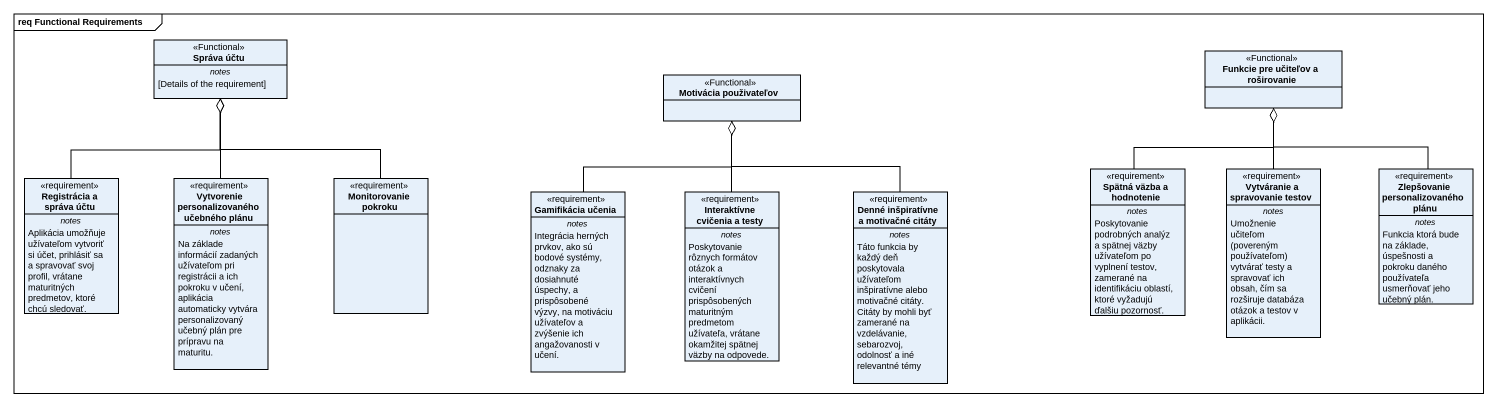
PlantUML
@startuml
mainframe req Functional Requirements
hide circle
hide empty members
class "Správa účtu" as Správa_účtu <<Functional>> {
  -- notes --
  [Details of the requirement]
}
class "Motivácia použivateľov" as Motivácia_použivateľov <<Functional>>
class "Funkcie pre učiteľov a roširovanie" as Funkcie_pre_učiteľov_a <<Functional>>
class "Registrácia a správa účtu" as Registrácia_a_správa_účtu <<requirement>> {
  -- notes --
  Aplikácia umožňuje užívateľom vytvoriť si účet, prihlásiť sa a spravovať svoj profil, vrátane maturitných predmetov, ktoré chcú sledovať.
}
class "Vytvorenie personalizovaného učebného plánu" as Vytvorenie <<requirement>> {
  -- notes --
  Na základe informácií zadaných užívateľom pri registrácii a ich pokroku v učení, aplikácia automaticky vytvára personalizovaný učebný plán pre prípravu na maturitu.
}
class "Monitorovanie pokroku" as Monitorovanie_pokroku <<requirement>>
class "Gamifikácia učenia" as Gamifikácia_učenia <<requirement>> {
  -- notes --
  Integrácia herných prvkov, ako sú bodové systémy, odznaky za dosiahnuté úspechy, a prispôsobené výzvy, na motiváciu užívateľov a zvýšenie ich angažovanosti v učení.
}
class "Interaktívne cvičenia a testy" as Interaktívne_cvičenia_a <<requirement>> {
  -- notes --
  Poskytovanie rôznych formátov otázok a interaktívnych cvičení prispôsobených maturitným predmetom užívateľa, vrátane okamžitej spätnej väzby na odpovede.
}
class "Denné inšpiratívne a motivačné citáty" as Denné_inšpiratívne_a <<requirement>> {
  -- notes --
  Táto funkcia by každý deň poskytovala užívateľom inšpiratívne alebo motivačné citáty. Citáty by mohli byť zamerané na vzdelávanie, sebarozvoj, odolnosť a iné relevantné témy
}
class "Spätná väzba a hodnotenie" as Spätná_väzba_a_hodnotenie <<requirement>> {
  -- notes --
  Poskytovanie podrobných analýz a spätnej väzby užívateľom po vyplnení testov, zamerané na identifikáciu oblastí, ktoré vyžadujú ďalšiu pozornosť.
}
class "Vytváranie a spravovanie testov" as Vytváranie_a_spravovanie <<requirement>> {
  -- notes --
  {field} Umožnenie učiteľom (povereným používateľom) vytvárať testy a spravovať ich obsah, čím sa rozširuje databáza otázok a testov v aplikácii.
}
class "Zlepšovanie personalizovaného plánu" as Zlepšovanie <<requirement>> {
  -- notes --
  Funkcia ktorá bude na základe, úspešnosti a pokroku daného používateľa usmerňovať jeho učebný plán.
}
Registrácia_a_správa_účtu -up-o Správa_účtu
Vytvorenie -up-o Správa_účtu
Monitorovanie_pokroku -up-o Správa_účtu
Gamifikácia_učenia -up-o Motivácia_použivateľov
Interaktívne_cvičenia_a -up-o Motivácia_použivateľov
Denné_inšpiratívne_a -up-o Motivácia_použivateľov
Spätná_väzba_a_hodnotenie -up-o Funkcie_pre_učiteľov_a
Vytváranie_a_spravovanie -up-o Funkcie_pre_učiteľov_a
Zlepšovanie -up-o Funkcie_pre_učiteľov_a
@enduml
